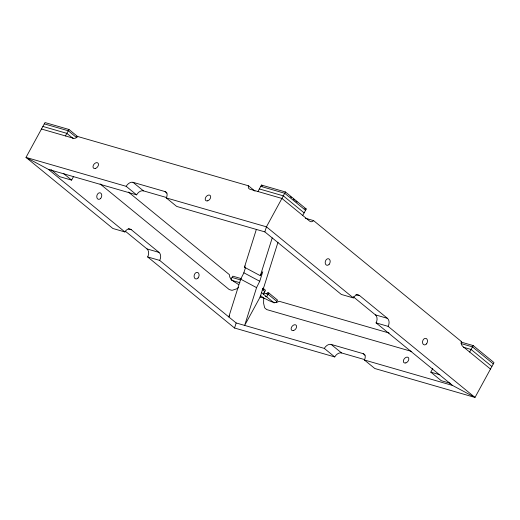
<?xml version="1.0" encoding="UTF-8"?>
<svg xmlns="http://www.w3.org/2000/svg" width="520" height="520" viewBox="0 0 520 520"><rect width="100%" height="100%" fill="white"/><g stroke="black" fill="none" stroke-linecap="round" stroke-linejoin="round"><path stroke-width="0.78" d="M259.935 296.978L263.712 298.064L263.614 303.342L264.641 307.769L266.643 309.569L411.762 351.468M41.477 129.019L73.534 138.274A4.505 2.99 -50.7 0 0 77.194 137.091L77.753 136.506L248.456 185.79L248.313 186.498A4.505 2.99 -50.7 0 0 249.86 189.183L281.918 198.439L309.725 221.189A4.505 3.237 -73.9 0 0 313.04 221.097L313.573 220.603L461.637 341.738L461.468 342.531A4.505 3.237 -73.9 0 0 462.67 346.307L490.477 369.057M245.492 267.651L243.678 273.273L240.682 279.142L228.781 316.927L229.554 315.51M277.992 242.216L263.894 286.969L262.223 290.387L260.13 297.031L244.654 325.416L256.562 287.632L259.747 281.275L262.756 271.733L260.319 275.704L244.446 267.215L256.347 229.431M364.462 359.554L341.562 352.944A6.006 3.985 -50.7 0 0 334.744 356.947L234.559 328.022L236.151 322.959L159.679 260.403L147.66 256.932A6.006 4.323 -73.9 0 0 146.998 248.924L125.366 231.231M460.824 342.004L473.2 345.579L494 362.596L475 397.443L388.102 326.352A6.006 4.323 -73.9 0 0 387.439 318.344L359.632 295.601A6.006 4.323 -73.9 0 0 353.34 297.914L341.322 294.444L264.849 231.881L266.442 226.824L285.441 191.978L306.241 208.994L302.718 215.456M260.319 275.704L272.22 237.913M65.455 135.941L68.978 129.48L77.74 136.643L76.473 136.279M50.993 169.618L59.579 176.644L71.604 180.115L73.547 176.553M257.94 191.516L261.463 185.055L285.441 191.978M230.99 279.396L232.758 276.159L241.267 278.616M263.38 294.132L265.493 290.251L262.99 288.204M266.806 293.872L267.521 292.572L268.781 292.936L277.537 300.099L276.127 302.692M268.781 292.936L266.663 296.816L265.194 296.394M450.249 383.286L441.233 380.679L430.807 372.151L432.75 368.582M469.677 352.04L473.2 345.579M244.446 267.215L245.161 265.922M238.531 287.644L236.567 288.88L232.037 290.342L229.229 289.569L100.106 183.931M68.978 129.48L45 122.558L26 157.404L112.898 228.494L124.924 231.966A6.006 4.323 -73.9 0 1 131.209 229.645L159.016 252.395A6.006 4.323 -73.9 0 1 159.679 260.403M44.291 123.858L68.27 130.78L76.401 137.436M260.754 186.355L284.733 193.278L305.533 210.294M42.88 126.438L66.866 133.361L73.118 138.483M259.344 188.936L283.329 195.858L304.128 212.875M304.694 208.546L306.241 208.994M305.338 218.225L313.573 220.603M124.924 231.966L48.451 169.403L26 157.404L126.184 186.329A6.006 3.985 -50.7 0 1 133.003 182.325L165.067 191.581L166.907 193.083M133.003 182.325L143.435 190.853L166.335 197.464M165.067 191.581A6.006 3.985 -50.7 0 1 166.257 197.899L266.442 226.824L353.34 297.914M48.451 169.403L136.611 194.857A6.006 3.985 -50.7 0 1 143.435 190.853M264.849 231.881L176.69 206.427L166.257 197.899M128.206 228.781L131.209 229.645M355.875 294.515L359.632 295.601M146.998 248.924L159.016 252.395M353.171 296.68L375.421 314.873L387.439 318.344M232.044 277.459L240.558 279.916M460.889 343.531L472.491 346.879L493.291 363.896M231.413 280.261L239.922 282.718M463.346 347.23L471.081 349.459L491.881 366.476M375.421 314.873A6.006 4.323 -73.9 0 1 376.077 322.881L388.102 326.352M263.666 292.962L268.073 294.236L276.829 301.399M389.077 333.015L279.168 301.281C274.111 304.733 268.457 299.845 263.712 298.064M430.807 372.151L439.822 374.751M236.151 322.959L324.317 348.419A6.006 3.985 -50.7 0 1 331.136 344.416L363.194 353.672L365.034 355.173M364.39 359.99L452.55 385.444L475 397.443L374.816 368.518L364.39 359.99A6.006 3.985 -50.7 0 0 363.194 353.672M243.874 272.792L259.747 281.275M240.682 279.142L256.562 287.632M238.427 284.453C234.969 281.899 229.171 279.903 229.424 274.69L128.414 192.056M290.199 196.541L291.454 197.561M293.332 199.102L294.58 200.122M295.828 201.149L297.083 202.169M261.463 185.055L262.711 186.076M248.456 185.79L255.002 191.145M376.077 322.881L452.55 385.444M331.136 344.416L341.562 352.944M262.594 288.542L263.686 289.439M262.281 289.503L264.784 291.551M261.352 292.468L274.196 302.978M260.553 295.548L264.225 298.552M126.184 186.329L136.611 194.857M324.317 348.419L334.744 356.947M63.629 173.596L71.604 180.115M147.66 256.932L234.559 328.022M198.068 277.959A3.361 2.418 -73.9 0 0 197.613 272.467A3.361 2.418 -73.9 0 0 194.103 276.588A3.361 2.418 -73.9 0 0 198.068 277.959M100.737 198.334A3.361 2.418 -73.9 0 0 100.282 192.849A3.361 2.418 -73.9 0 0 96.772 196.969A3.361 2.418 -73.9 0 0 100.737 198.334M329.16 264.29A3.361 2.418 -73.9 0 0 328.705 258.798A3.361 2.418 -73.9 0 0 325.195 262.918A3.361 2.418 -73.9 0 0 329.16 264.29M426.485 343.909A3.361 2.418 -73.9 0 0 426.029 338.423A3.361 2.418 -73.9 0 0 422.526 342.543A3.361 2.418 -73.9 0 0 426.485 343.909M95.505 168.422A3.361 2.23 -50.7 0 0 98.234 163.417A3.361 2.23 -50.7 0 0 93.502 164.944A3.361 2.23 -50.7 0 0 95.505 168.422M207.708 200.817A3.361 2.23 -50.7 0 0 210.438 195.812A3.361 2.23 -50.7 0 0 205.706 197.34A3.361 2.23 -50.7 0 0 207.708 200.817M405.841 362.908A3.361 2.23 -50.7 0 0 408.571 357.897A3.361 2.23 -50.7 0 0 403.839 359.431A3.361 2.23 -50.7 0 0 405.841 362.908M293.631 330.506A3.361 2.23 -50.7 0 0 296.361 325.5A3.361 2.23 -50.7 0 0 291.629 327.034A3.361 2.23 -50.7 0 0 293.631 330.506"/></g></svg>
